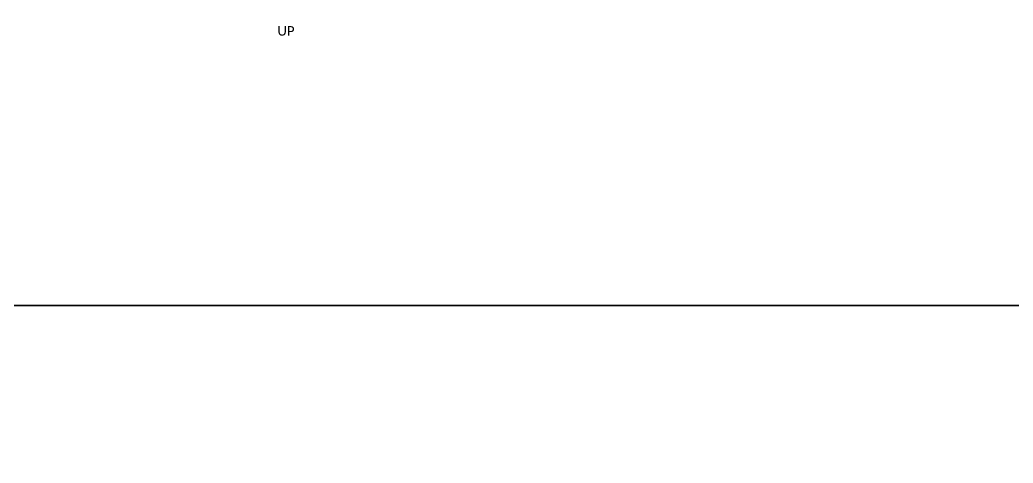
# Model space of a CAD drawing. Header units: millimetres. Extents: x -176651 to 424033, y -469666 to 486614.
# Drawn here: x 168608 to 179083, y 75593 to 80265 of the extents above; entities that cross this region are included whole.
import ezdxf

# ---------------------------------------------------------------- set-up
doc = ezdxf.new("R2010")
doc.units = ezdxf.units.MM
doc.layers.add('1625_East Villa$0$ad-Text main', color=8, linetype='Continuous')
doc.layers.add('1625_East Villa$0$ad-Verandah', color=8, linetype='Continuous')
doc.layers.add('ad-Plot Boundary', color=6, linetype='Continuous', true_color=0xff00ff)
doc.styles.add('1625_East Villa$0$6 U T S R N_Corridor-Basement$0$Standard', font='arial.ttf')

# ---------------------------------------------------------------- blocks, each defined once
blk = doc.blocks.new('zw$A88E')
at = {"layer": 'ad-Plot Boundary', "ltscale": 5}
for points in [[(-214414, -389359), (-160084, -389359), (-160084, -359309), (-195260, -359309), (-210179, -357330)], [(-218432, -419409), (-160084, -419409), (-160084, -389359), (-214414, -389359), (-214624, -390951), (-215394, -396770), (-216370, -404153), (-218165, -417733)]]:
    blk.add_lwpolyline(points, close=True, dxfattribs=at)
blk = doc.blocks.new('1625_East Villa$0$zw$959F')
at = {"layer": '1625_East Villa$0$ad-Text main', "insert": (-4204, -16826), "char_height": 100, "width": 207.6, "attachment_point": 5, "style": '1625_East Villa$0$6 U T S R N_Corridor-Basement$0$Standard', "bg_fill": 2}
blk.add_mtext('{\\fCalibri Light|b0|i0|c0|p34;UP}', dxfattribs=at)
blk = doc.blocks.new('1625_East Villa')
at = {"layer": '1625_East Villa$0$ad-Verandah'}
blk.add_blockref('1625_East Villa$0$zw$959F', (12120, 13620), dxfattribs=at)
blk = doc.blocks.new("All Plot's Villa Plans")
at = {"ltscale": 5}
blk.add_blockref('1625_East Villa', (163498, 83355), dxfattribs=at)

msp = doc.modelspace()

# ---------------------------------------------------------------- block references
at = {"ltscale": 5}
msp.add_blockref("All Plot's Villa Plans", (0, 0), dxfattribs=at)

# ---------------------------------------------------------------- next in the draw order: block references
at = {"layer": 'ad-Plot Boundary', "ltscale": 5}
msp.add_blockref('zw$A88E', (367577, 466614), dxfattribs=at)

doc.saveas('drawing.dxf')
